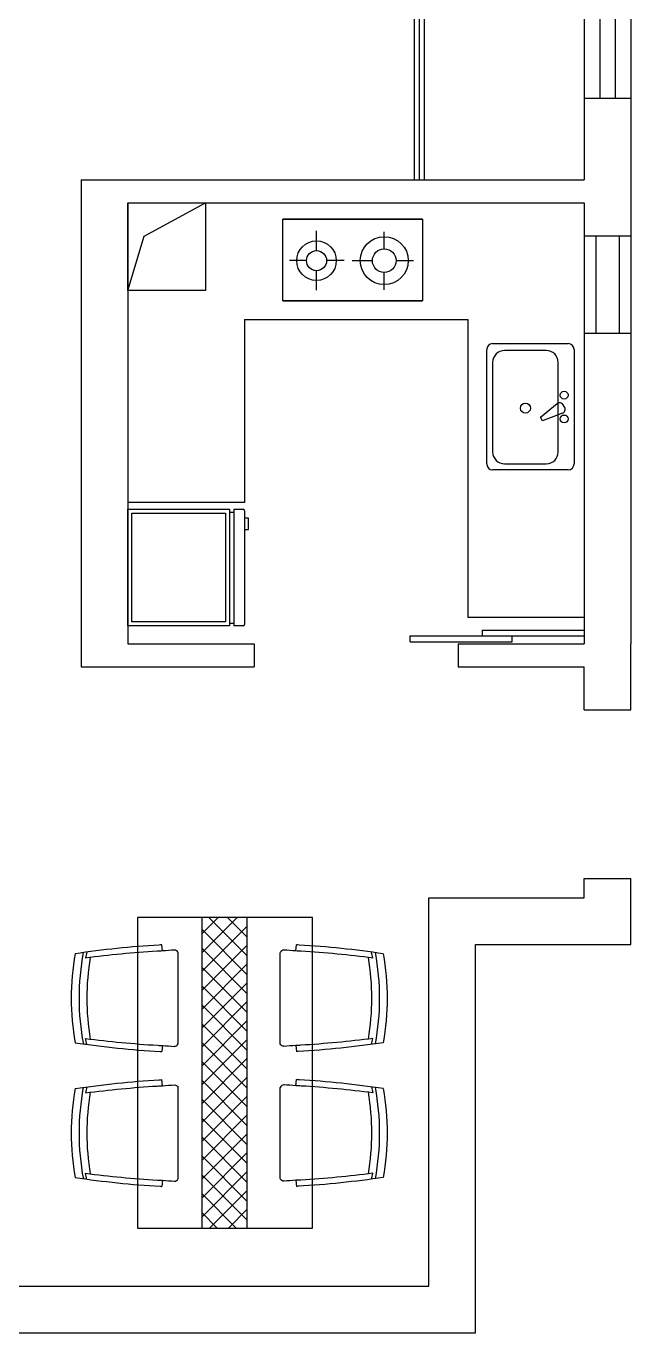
# Model space of a CAD drawing. Header units: millimetres. Extents: x 357798 to 479589, y 123829 to 180684.
# Drawn here: x 376625 to 379739, y 157100 to 163831 of the extents above; entities that cross this region are included whole.
import ezdxf

# ---------------------------------------------------------------- set-up
doc = ezdxf.new("R2010")
doc.units = ezdxf.units.MM
doc.layers.add('墙体', color=7, linetype='Continuous')
doc.layers.add('活动家具', color=4, linetype='Continuous')

msp = doc.modelspace()

# ---------------------------------------------------------------- hatches: boundary and pattern name
at = {"layer": '墙体', "linetype": 'Continuous'}
h = msp.add_hatch(dxfattribs=at)
h.set_pattern_fill('ANSI37', color=256, scale=550, angle=90, style=0)
h.set_pattern_definition([(135, (568349.3, 205300.87), (-48.613591, -48.613591), []), (225, (568349.3, 205300.87), (48.613591, -48.613591), [])])
h.paths.add_polyline_path([(377530.9, 157639.8), (377649, 157639.8), (377649, 159239.8), (377530.9, 159239.8)])
h.paths.add_polyline_path([(377649, 157639.8), (377763.7, 157639.8), (377763.7, 159239.8), (377649, 159239.8)])

# ---------------------------------------------------------------- linework, layer by layer
for p, q in [((378624, 164599.8), (378624, 163039.8)), ((378649, 164599.8), (378649, 163039.8)), ((378674, 164599.8), (378674, 163039.8)), ((379499, 164599.8), (379499, 163039.8)), ((379579, 164109.8), (379579, 163459.8)), ((379659, 164109.8), (379659, 163459.8)), ((379739, 164039.8), (379739, 163389.8)), ((379499, 163459.8), (379739, 163459.8)), ((379739, 163389.8), (379739, 162749.8)), ((376909, 163039.8), (379499, 163039.8)), ((376909, 163039.8), (376909, 160919.8)), ((377762, 163039.8), (378164, 163039.8)), ((377149, 162919.8), (379499, 162919.8)), ((377149, 162919.8), (377149, 160649.8)), ((377149, 162919.8), (377549, 162919.8)), ((377149, 162469.8), (377149, 162919.8)), ((377232, 162748.8), (377549, 162919.8)), ((377549, 162919.8), (377549, 162469.8)), ((379499, 162919.8), (379499, 160649.8)), ((378666.5, 162836.2), (377946.5, 162836.2)), ((378120.3, 162674.4), (378120.3, 162775.5)), ((378469.2, 162683.7), (378469.2, 162771.6)), ((379499, 162799.8), (379499, 162749.8)), ((377149, 162469.8), (377232, 162748.8)), ((379499, 162749.8), (379739, 162749.8)), ((379499, 162749.8), (379499, 162249.8)), ((379559, 162749.8), (379559, 162249.8)), ((379679, 162749.8), (379679, 162249.8)), ((379739, 162749.8), (379739, 162249.8)), ((378068.6, 162622.7), (377981.2, 162622.7)), ((378262.4, 162622.7), (378172.1, 162622.7)), ((378304.5, 162622.7), (378408.1, 162622.7)), ((378530.2, 162622.7), (378619.1, 162622.7)), ((378120.3, 162470.8), (378120.3, 162570.9)), ((378469.2, 162471.7), (378469.2, 162561.6)), ((377149, 162469.8), (377149, 160649.8)), ((377549, 162469.8), (377149, 162469.8)), ((377946.5, 162416.2), (378666.5, 162416.2)), ((377749, 162319.8), (378899, 162319.8)), ((377749, 162319.8), (377749, 161377.8)), ((378899, 162319.8), (378899, 160786.8)), ((379499, 162249.8), (379739, 162249.8)), ((379739, 162249.8), (379739, 160649.8)), ((378996.6, 161575.9), (378996.6, 162164.6)), ((379027.3, 162195.3), (379416, 162195.3)), ((379303.5, 162160.1), (379088.7, 162160.1)), ((379446.6, 162164.6), (379446.6, 161575.9)), ((379027.3, 162098.7), (379027.3, 161637.3)), ((379364.8, 161637.3), (379364.8, 162099.2)), ((379273.9, 161816), (379359.3, 161886.4)), ((379398.3, 161866.5), (379390, 161880.8)), ((379284.1, 161798.3), (379273.9, 161816)), ((379387.7, 161837.1), (379284.1, 161798.3)), ((377149, 161559.8), (377149, 161559.8)), ((379416, 161545.3), (379027.3, 161545.3)), ((379088.7, 161575.9), (379303.5, 161575.9)), ((377749, 161377.8), (377149, 161377.8)), ((377149, 161341.8), (377672, 161341.8)), ((377149, 160741.8), (377149, 161341.8)), ((377169, 160761.8), (377169, 161321.8)), ((377169, 161321.8), (377652, 161321.8)), ((377652, 161321.8), (377652, 160761.8)), ((377672, 161341.8), (377672, 160741.8)), ((377672, 161326.5), (377694, 161326.5)), ((377694, 161341.8), (377742, 161341.8)), ((377694, 161341.8), (377694, 160741.8)), ((377749, 161334.8), (377749, 160748.8)), ((377770.2, 161296.4), (377749, 161296.4)), ((377749, 161296.4), (377749, 161237.8)), ((377770.2, 161237.8), (377770.2, 161296.4)), ((377749, 161237.8), (377770.2, 161237.8)), ((376909, 161159.8), (376909, 160529.8)), ((377672, 160741.8), (377149, 160741.8)), ((377652, 160761.8), (377169, 160761.8)), ((377672, 160756.2), (377694, 160756.2)), ((377742, 160741.8), (377694, 160741.8)), ((378899, 160786.8), (379499, 160786.8)), ((378603, 160659.8), (378603, 160689.8)), ((378603, 160689.8), (379128, 160689.8)), ((378974, 160719.8), (379499, 160719.8)), ((378974, 160719.8), (378974, 160689.8)), ((378974, 160689.8), (379499, 160689.8)), ((379128, 160659.8), (379128, 160689.8)), ((379499, 160719.8), (379499, 160689.8)), ((377149, 160649.8), (377799, 160649.8)), ((377799, 160649.8), (377799, 160529.8)), ((378603, 160659.8), (379128, 160659.8)), ((378849, 160649.8), (379499, 160649.8)), ((378849, 160649.8), (378849, 160529.8)), ((379739, 160309.8), (379739, 160649.8)), ((376909, 160529.8), (377799, 160529.8)), ((378849, 160529.8), (379499, 160529.8)), ((379499, 160309.8), (379499, 160529.8)), ((379499, 160309.8), (379739, 160309.8)), ((379499, 159439.8), (379739, 159439.8)), ((379499, 159339.8), (379499, 159439.8)), ((379739, 159099.8), (379739, 159439.8)), ((378699, 159339.8), (379499, 159339.8)), ((378699, 157339.8), (378699, 159339.8)), ((377530.9, 157639.8), (377530.9, 159239.8)), ((377763.7, 157639.8), (377763.7, 159239.8)), ((377326.6, 159067), (377324.2, 159098.3)), ((377407.1, 158588.5), (377407.1, 159058.2)), ((377934, 158588.5), (377934, 159058.2)), ((378014.5, 159067), (378016.9, 159098.3)), ((378939, 159099.8), (379739, 159099.8)), ((378939, 157099.8), (378939, 159099.8)), ((377326.6, 158579.7), (377324.2, 158548.3)), ((378014.5, 158579.7), (378016.9, 158548.3)), ((377326.6, 158372.8), (377324.2, 158404.1)), ((378014.5, 158372.8), (378016.9, 158404.1)), ((377407.1, 157894.2), (377407.1, 158364)), ((377934, 157894.2), (377934, 158364)), ((377326.6, 157885.5), (377324.2, 157854.1)), ((378014.5, 157885.5), (378016.9, 157854.1)), ((372769, 157339.8), (378699, 157339.8)), ((372529, 157099.8), (378939, 157099.8))]:
    msp.add_line(p, q, dxfattribs=at)
msp.add_lwpolyline([(378099, 157639.8), (378099, 159239.8), (377199, 159239.8), (377199, 157639.8)], close=True, dxfattribs=at)
for points in [[(376919.5, 159058.5, 0.094368), (376919.6, 158588.2)], [(378421.6, 159058.5, -0.094368), (378421.5, 158588.2)], [(376876.7, 159052.3, 0.085623), (376876.7, 158594.4)], [(376955.1, 159033.5, 0.083062), (376955.1, 158613.1)], [(378386, 159033.5, -0.083062), (378386, 158613.1)], [(378464.4, 159052.3, -0.085623), (378464.4, 158594.4)], [(376876.7, 158594.4, 0.021842), (377314.4, 158548.9, 0.021842)], [(376930.4, 158616.3, 0.017163), (377301.1, 158581.2, 0.017163)], [(376937.3, 158585.7, -0.009915), (376930.4, 158616.3)], [(377387.9, 158575.7, 0.344238), (377407.1, 158588.5)], [(377387.9, 158575.7, 0.344238), (377407.1, 158588.5)], [(377953.2, 158575.7, -0.344238), (377934, 158588.5)], [(377953.2, 158575.7, -0.344238), (377934, 158588.5)], [(378464.4, 158594.4, -0.021842), (378026.7, 158548.9, -0.021842)], [(378410.6, 158616.3, -0.017163), (378040, 158581.2, -0.017163)], [(378403.8, 158585.7, 0.009915), (378410.6, 158616.3)], [(377302.8, 158581.1, 0.001101), (377326.6, 158579.7)], [(377315.9, 158548.8, 0.000413), (377324.2, 158548.3)], [(377326.6, 158579.7, 0.004862), (377388.7, 158575.6)], [(378014.5, 158579.7, -0.004862), (377952.4, 158575.6)], [(378038.3, 158581.1, -0.001101), (378014.5, 158579.7)], [(378025.2, 158548.8, -0.000413), (378016.9, 158548.3)], [(376876.7, 158358.1, -0.021614), (377309.8, 158403.3, -0.021614)], [(377309.9, 158403.3, -0.000711), (377324.2, 158404.1)], [(378031.2, 158403.3, 0.000711), (378016.9, 158404.1)], [(378464.4, 158358.1, 0.021614), (378031.3, 158403.3, 0.021614)], [(376876.7, 158358.1, 0.085623), (376876.7, 157900.1)], [(376919.5, 158364.3, 0.094368), (376919.6, 157894)], [(376930.9, 158336.2, -0.017065), (377299.4, 158371.2, -0.017065)], [(376937.8, 158366.8, 0.009926), (376930.9, 158336.2)], [(376955.1, 158339.3, 0.083062), (376955.1, 157918.9)], [(377300.5, 158371.3, -0.001205), (377326.6, 158372.8)], [(377326.6, 158372.8, -0.005354), (377388.7, 158376.8)], [(377387.9, 158376.8, -0.344238), (377407.1, 158364)], [(377953.2, 158376.8, 0.344238), (377934, 158364)], [(378014.5, 158372.8, 0.005354), (377952.4, 158376.8)], [(378040.6, 158371.3, 0.001205), (378014.5, 158372.8)], [(378410.2, 158336.2, 0.017065), (378041.6, 158371.2, 0.017065)], [(378386, 158339.3, -0.083062), (378386, 157918.9)], [(378403.2, 158366.8, -0.009926), (378410.2, 158336.2)], [(378421.6, 158364.3, -0.094368), (378421.5, 157894)], [(378464.4, 158358.1, -0.085623), (378464.4, 157900.1)], [(376930.4, 157922.1, 0.017163), (377301.1, 157886.9, 0.017163)], [(376937.3, 157891.5, -0.009915), (376930.4, 157922.1)], [(378410.6, 157922.1, -0.017163), (378040, 157886.9, -0.017163)], [(378403.8, 157891.5, 0.009915), (378410.6, 157922.1)], [(376876.7, 157900.1, 0.021842), (377314.4, 157854.7, 0.021842)], [(377302.8, 157886.8, 0.001101), (377326.6, 157885.5)], [(377315.9, 157854.6, 0.000413), (377324.2, 157854.1)], [(377326.6, 157885.5, 0.004862), (377388.7, 157881.4)], [(377387.9, 157881.4, 0.344238), (377407.1, 157894.2)], [(377387.9, 157881.4, 0.344238), (377407.1, 157894.2)], [(377953.2, 157881.4, -0.344238), (377934, 157894.2)], [(377953.2, 157881.4, -0.344238), (377934, 157894.2)], [(378014.5, 157885.5, -0.004862), (377952.4, 157881.4)], [(378038.3, 157886.8, -0.001101), (378014.5, 157885.5)], [(378025.2, 157854.6, -0.000413), (378016.9, 157854.1)], [(378464.4, 157900.1, -0.021842), (378026.7, 157854.7, -0.021842)]]:
    msp.add_lwpolyline(points, format="xyb", dxfattribs=at)
for centre, radius in [((378120.3, 162622.7), 101.9), ((378469.2, 162622.7), 123.5), ((378120.3, 162622.7), 51.7), ((378469.2, 162622.7), 61), ((379395.5, 161929.9), 20.5), ((379196.1, 161863.1), 25.6), ((379395.5, 161807.2), 20.5)]:
    msp.add_circle(centre, radius, dxfattribs=at)
for centre, radius, start, end in [((379027.3, 162164.6), 30.7, 90, 180), ((379088.7, 162098.7), 61.4, 90, 180), ((379303.5, 162098.7), 61.4, 0, 90), ((379416, 162164.6), 30.7, 0, 90), ((379372.3, 161870.6), 20.5, 30, 129.46232), ((379380.5, 161856.3), 20.5, 290.53768, 30), ((379088.7, 161637.3), 61.4, 180, 270), ((379303.5, 161637.3), 61.4, 270, 0), ((379027.3, 161575.9), 30.7, 180, 270), ((379416, 161575.9), 30.7, 270, 0), ((377742, 161334.8), 7, 0, 90), ((377742, 160748.8), 7, 270, 0), ((377615.4, 154067.7), 5039.1, 93.47643, 98.42915), ((377627.2, 153650.6), 5424.7, 93.46351, 97.37423), ((377703.3, 158870.7), 788.8, 166.04251, 168.31741), ((377627.2, 153650.6), 5424.7, 93.1761, 93.45237), ((377615.4, 154067.7), 5039.1, 93.31234, 93.47524), ((377546.9, 156170), 2905.4, 93.12274, 94.34974), ((377389.3, 159052.3), 18.7, 18.34606, 94.32775), ((377951.8, 159052.3), 18.7, 85.67225, 161.65394), ((377794.1, 156170), 2905.4, 85.65026, 86.87726), ((377713.9, 153650.6), 5424.7, 86.54763, 86.8239), ((377725.7, 154067.7), 5039.1, 86.52476, 86.68766), ((377725.7, 154067.7), 5039.1, 81.57085, 86.52357), ((377713.9, 153650.6), 5424.7, 82.62577, 86.53649), ((377637.7, 158870.7), 788.8, 11.68259, 13.95749)]:
    msp.add_arc(centre, radius, start, end, dxfattribs=at)
at = {"layer": '活动家具', "color": 4}
msp.add_lwpolyline([(377946.5, 162836.2), (378666.5, 162836.2), (378666.5, 162416.2), (377946.5, 162416.2)], close=True, dxfattribs=at)

doc.saveas('drawing.dxf')
